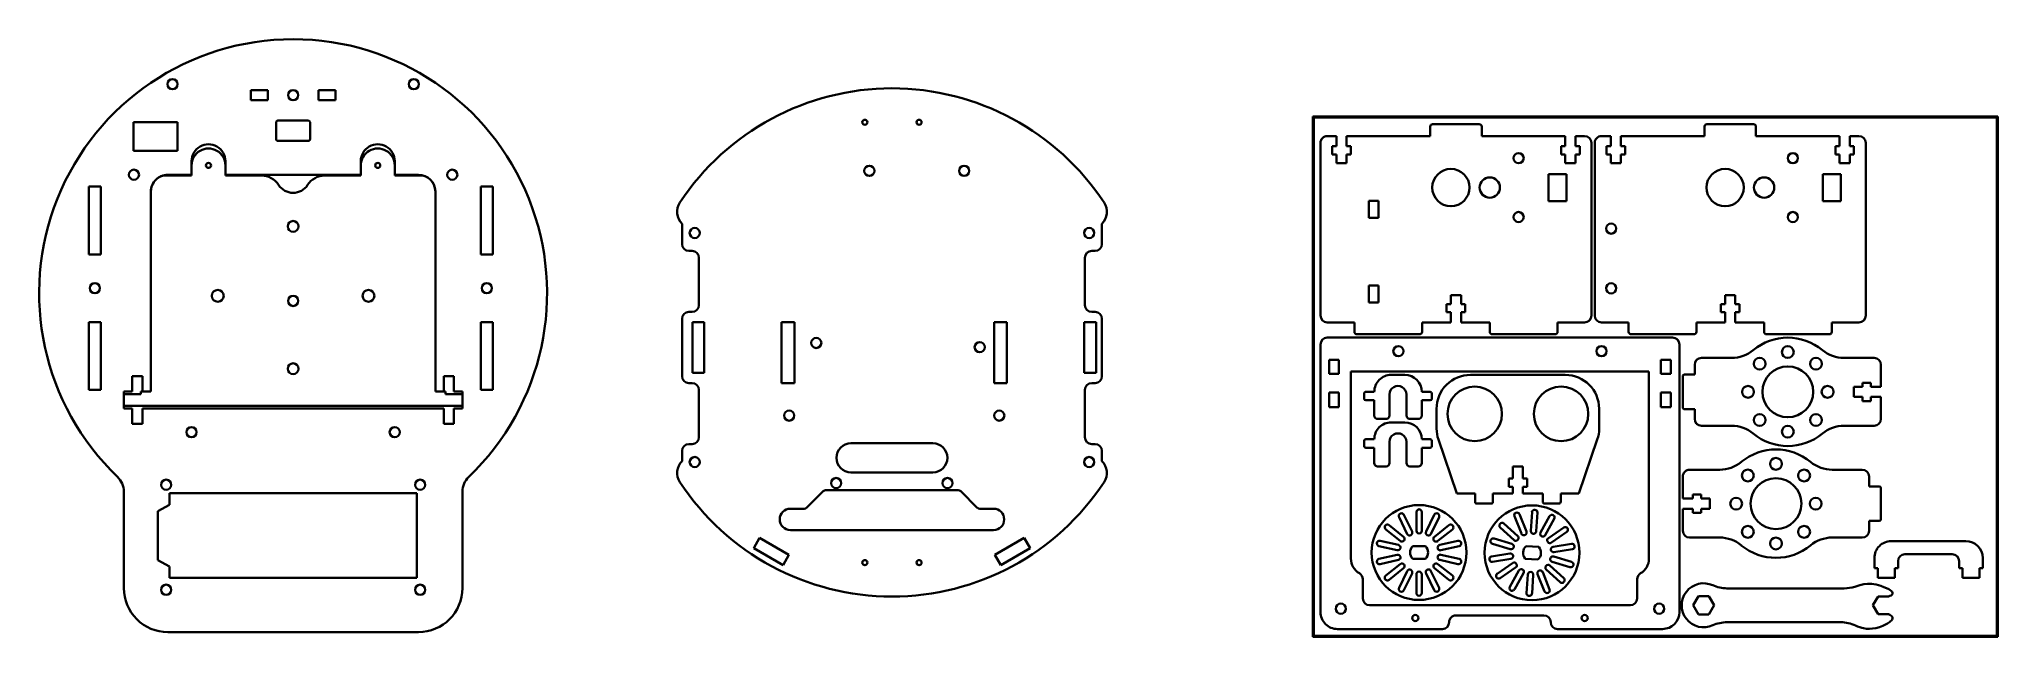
# Model space of a CAD drawing. Extents: x 9 to 587, y 407 to 583.
import ezdxf

# ---------------------------------------------------------------- set-up
doc = ezdxf.new("R2010")
doc.units = 0

msp = doc.modelspace()

# ---------------------------------------------------------------- linework, layer by layer
at = {"color": 7, "lineweight": 35, "ltscale": 0.075}
for p, q in [((71.33, 568.37), (71.33, 565.37)), ((76.33, 565.37), (76.33, 568.37)), ((91.33, 568.37), (91.33, 565.37)), ((96.33, 565.37), (96.33, 568.37)), ((391.94, 551.78), (391.94, 554.78)), ((394.94, 551.78), (394.94, 554.78)), ((459.54, 551.78), (459.54, 554.78)), ((462.54, 551.78), (462.54, 554.78)), ((472.94, 551.78), (472.94, 554.78)), ((475.94, 551.78), (475.94, 554.78)), ((540.54, 551.78), (540.54, 554.78)), ((543.54, 551.78), (543.54, 554.78)), ((53.83, 546.12), (53.83, 543.12)), ((63.83, 543.12), (63.83, 546.12)), ((103.83, 543.12), (103.83, 546.12)), ((113.83, 546.12), (113.83, 543.12)), ((394.94, 546.78), (391.94, 546.78)), ((462.54, 546.78), (459.54, 546.78)), ((475.94, 546.78), (472.94, 546.78)), ((543.54, 546.78), (540.54, 546.78)), ((425.74, 507.78), (428.74, 507.78)), ((506.74, 507.78), (509.74, 507.78)), ((425.74, 499.78), (425.74, 502.78)), ((428.74, 502.78), (428.74, 499.78)), ((506.74, 499.78), (506.74, 502.78)), ((509.74, 502.78), (509.74, 499.78)), ((39.33, 483.87), (36.33, 483.87)), ((131.33, 483.87), (128.33, 483.87)), ((494.74, 484.38), (497.74, 484.38)), ((544.74, 480.78), (544.74, 477.78)), ((552.74, 480.78), (549.74, 480.78)), ((41.83, 479.37), (38.83, 479.37)), ((125.83, 479.37), (128.83, 479.37)), ((552.74, 477.78), (549.74, 477.78)), ((36.33, 469.87), (39.33, 469.87)), ((128.33, 469.87), (131.33, 469.87)), ((497.74, 474.18), (494.74, 474.18)), ((198.68, 461.87), (198.68, 458.87)), ((322.68, 461.87), (322.68, 458.87)), ((447.03, 457.28), (444.03, 457.28)), ((552.24, 451.38), (549.24, 451.38)), ((494.24, 447.78), (497.24, 447.78)), ((502.24, 447.78), (502.24, 444.78)), ((494.24, 444.78), (497.24, 444.78)), ((549.24, 441.18), (552.24, 441.18)), ((550.81, 430.23), (550.81, 427.23)), ((582.81, 427.23), (582.81, 430.23))]:
    msp.add_line(p, q, dxfattribs=at)
at = {"color": 7, "lineweight": 35, "ltscale": 0.125}
for p, q in [((76.33, 568.37), (71.33, 568.37)), ((96.33, 568.37), (91.33, 568.37)), ((71.33, 565.37), (76.33, 565.37)), ((91.33, 565.37), (96.33, 565.37)), ((78.83, 553.84), (78.83, 558.84)), ((88.83, 558.84), (88.83, 553.84)), ((401.56, 530.66), (401.56, 535.66)), ((404.36, 535.66), (404.36, 530.66)), ((401.56, 505.66), (401.56, 510.66)), ((404.36, 510.66), (404.36, 505.66)), ((33.83, 479.37), (33.83, 474.37)), ((33.83, 478.62), (38.83, 478.62)), ((128.83, 478.62), (133.83, 478.62)), ((133.83, 474.37), (133.83, 479.37)), ((556.81, 424.43), (551.81, 424.43)), ((581.81, 424.43), (576.81, 424.43))]:
    msp.add_line(p, q, dxfattribs=at)
at = {"color": 7, "lineweight": 35, "ltscale": 0.325}
for p, q in [((36.65, 558.9), (49.65, 558.9)), ((49.65, 550.4), (36.65, 550.4))]:
    msp.add_line(p, q, dxfattribs=at)
at = {"color": 7, "lineweight": 35, "ltscale": 0.2125}
for p, q in [((36.65, 550.4), (36.65, 558.9)), ((49.65, 558.9), (49.65, 550.4)), ((425.74, 499.78), (417.24, 499.78)), ((437.24, 499.78), (428.74, 499.78)), ((506.74, 499.78), (498.24, 499.78))]:
    msp.add_line(p, q, dxfattribs=at)
at = {"color": 7, "lineweight": 35, "ltscale": 0.225}
for p, q in [((79.33, 559.34), (88.33, 559.34)), ((88.33, 553.34), (79.33, 553.34))]:
    msp.add_line(p, q, dxfattribs=at)
at = {"color": 7, "lineweight": 35}
for p, q in [((384.94, 560.58), (384.94, 406.98)), ((587.27, 560.58), (384.94, 560.58)), ((385.24, 560.28), (586.97, 560.28)), ((385.24, 407.28), (385.24, 560.28)), ((586.97, 560.28), (586.97, 407.28)), ((587.27, 406.98), (587.27, 560.58)), ((387.24, 552.78), (387.24, 501.78)), ((394.94, 554.78), (419.64, 554.78)), ((434.84, 554.78), (459.54, 554.78)), ((467.24, 552.78), (467.24, 501.78)), ((468.24, 552.78), (468.24, 501.78)), ((475.94, 554.78), (500.64, 554.78)), ((515.84, 554.78), (540.54, 554.78)), ((548.24, 552.78), (548.24, 501.78)), ((23.54, 539.87), (23.54, 519.87)), ((27.04, 519.87), (27.04, 539.87)), ((41.83, 479.37), (41.83, 538.37)), ((41.83, 538.37), (41.83, 479.37)), ((103.83, 543.37), (63.83, 543.37)), ((125.83, 479.37), (125.83, 538.37)), ((125.83, 479.37), (125.83, 538.37)), ((139.28, 539.87), (139.28, 519.87)), ((142.78, 519.87), (142.78, 539.87)), ((23.54, 499.87), (23.54, 479.87)), ((27.04, 479.87), (27.04, 499.87)), ((139.28, 499.87), (139.28, 479.87)), ((142.78, 479.87), (142.78, 499.87)), ((387.24, 414.28), (387.24, 493.28)), ((389.24, 495.28), (491.24, 495.28)), ((493.24, 493.28), (493.24, 414.28)), ((396.24, 430.05), (396.24, 485.28)), ((396.24, 485.28), (484.24, 485.28)), ((459.53, 484.28), (431.53, 484.28)), ((484.24, 485.28), (484.24, 430.05)), ((133.83, 475.12), (33.83, 475.12)), ((39.33, 474.37), (128.33, 474.37)), ((272.78, 464.1), (248.58, 464.1)), ((248.58, 455.52), (272.78, 455.52)), ((33.83, 421.37), (33.83, 449.85)), ((47.31, 449.37), (120.33, 449.37)), ((120.33, 449.37), (120.33, 424.37)), ((133.83, 449.85), (133.83, 421.37)), ((280.27, 450.27), (241.1, 450.27)), ((230.68, 438.47), (290.68, 438.47)), ((577.81, 435.23), (555.81, 435.23)), ((120.33, 424.37), (47.31, 424.37)), ((541.89, 421.28), (507.27, 421.28)), ((478.74, 416.28), (401.74, 416.28)), ((453.24, 413.28), (427.24, 413.28)), ((507.27, 411.28), (540.9, 411.28)), ((120.83, 408.37), (46.83, 408.37)), ((384.94, 406.98), (587.27, 406.98)), ((586.97, 407.28), (385.24, 407.28)), ((423.24, 409.28), (392.24, 409.28)), ((488.24, 409.28), (457.24, 409.28))]:
    msp.add_line(p, q, dxfattribs=at)
at = {"color": 7, "lineweight": 35, "ltscale": 0.07}
for p, q in [((419.64, 554.78), (419.64, 557.58)), ((434.84, 554.78), (434.84, 557.58)), ((500.64, 554.78), (500.64, 557.58)), ((515.84, 554.78), (515.84, 557.58)), ((401.56, 535.66), (404.36, 535.66)), ((404.36, 530.66), (401.56, 530.66)), ((401.56, 510.66), (404.36, 510.66)), ((404.36, 505.66), (401.56, 505.66)), ((397.24, 496.98), (397.24, 499.78)), ((417.24, 499.78), (417.24, 496.98)), ((437.24, 496.98), (437.24, 499.78)), ((457.24, 499.78), (457.24, 496.98)), ((478.24, 496.98), (478.24, 499.78)), ((498.24, 499.78), (498.24, 496.98)), ((518.24, 496.98), (518.24, 499.78)), ((538.24, 499.78), (538.24, 496.98)), ((551.81, 427.23), (551.81, 424.43)), ((556.81, 424.43), (556.81, 427.23)), ((576.81, 427.23), (576.81, 424.43)), ((581.81, 424.43), (581.81, 427.23))]:
    msp.add_line(p, q, dxfattribs=at)
at = {"color": 7, "lineweight": 35, "ltscale": 0.345}
for p, q in [((434.14, 558.28), (420.34, 558.28)), ((515.14, 558.28), (501.34, 558.28))]:
    msp.add_line(p, q, dxfattribs=at)
at = {"color": 7, "lineweight": 35, "ltscale": 0.0675}
for p, q in [((389.24, 554.78), (391.94, 554.78)), ((462.54, 554.78), (465.24, 554.78)), ((470.24, 554.78), (472.94, 554.78))]:
    msp.add_line(p, q, dxfattribs=at)
at = {"color": 7, "lineweight": 35, "ltscale": 0.03125}
for p, q in [((391.94, 551.78), (390.69, 551.78)), ((396.19, 551.78), (394.94, 551.78)), ((459.54, 551.78), (458.29, 551.78)), ((463.79, 551.78), (462.54, 551.78)), ((472.94, 551.78), (471.69, 551.78)), ((477.19, 551.78), (475.94, 551.78)), ((540.54, 551.78), (539.29, 551.78)), ((544.79, 551.78), (543.54, 551.78)), ((391.94, 549.38), (390.69, 549.38)), ((396.19, 549.38), (394.94, 549.38)), ((459.54, 549.38), (458.29, 549.38)), ((463.79, 549.38), (462.54, 549.38)), ((472.94, 549.38), (471.69, 549.38)), ((477.19, 549.38), (475.94, 549.38)), ((540.54, 549.38), (539.29, 549.38)), ((544.79, 549.38), (543.54, 549.38)), ((425.74, 505.18), (424.49, 505.18)), ((429.99, 505.18), (428.74, 505.18)), ((505.49, 505.18), (506.74, 505.18)), ((509.74, 505.18), (510.99, 505.18)), ((425.74, 502.78), (424.49, 502.78)), ((429.99, 502.78), (428.74, 502.78)), ((506.74, 502.78), (505.49, 502.78)), ((510.99, 502.78), (509.74, 502.78))]:
    msp.add_line(p, q, dxfattribs=at)
at = {"color": 7, "lineweight": 35, "ltscale": 0.060001}
for p, q in [((390.69, 549.38), (390.69, 551.78)), ((396.19, 549.38), (396.19, 551.78)), ((458.29, 549.38), (458.29, 551.78)), ((463.79, 549.38), (463.79, 551.78)), ((471.69, 549.38), (471.69, 551.78)), ((477.19, 549.38), (477.19, 551.78)), ((539.29, 549.38), (539.29, 551.78)), ((544.79, 549.38), (544.79, 551.78))]:
    msp.add_line(p, q, dxfattribs=at)
at = {"color": 7, "lineweight": 35, "ltscale": 0.067499}
msp.add_line((543.54, 554.78), (546.24, 554.78), dxfattribs=at)
at = {"color": 7, "lineweight": 35, "ltscale": 0.1}
for p, q in [((53.83, 543.37), (53.83, 547.37)), ((63.83, 547.37), (63.83, 543.37)), ((103.83, 547.37), (103.83, 543.37)), ((113.83, 543.37), (113.83, 547.37)), ((408.12, 484.28), (412.12, 484.28)), ((408.12, 470.28), (412.12, 470.28))]:
    msp.add_line(p, q, dxfattribs=at)
at = {"color": 7, "lineweight": 35, "ltscale": 0.064999}
for p, q in [((391.94, 546.78), (391.94, 549.38)), ((394.94, 546.78), (394.94, 549.38)), ((459.54, 546.78), (459.54, 549.38)), ((462.54, 546.78), (462.54, 549.38)), ((472.94, 546.78), (472.94, 549.38)), ((475.94, 546.78), (475.94, 549.38)), ((540.54, 546.78), (540.54, 549.38)), ((543.54, 546.78), (543.54, 549.38))]:
    msp.add_line(p, q, dxfattribs=at)
at = {"color": 7, "lineweight": 35, "ltscale": 0.0875}
for p, q in [((27.04, 539.87), (23.54, 539.87)), ((142.78, 539.87), (139.28, 539.87)), ((23.54, 519.87), (27.04, 519.87)), ((139.28, 519.87), (142.78, 519.87)), ((27.04, 499.87), (23.54, 499.87)), ((142.78, 499.87), (139.28, 499.87)), ((205.24, 499.87), (201.74, 499.87)), ((320.98, 499.87), (317.48, 499.87)), ((201.74, 484.87), (205.24, 484.87)), ((317.48, 484.87), (320.98, 484.87)), ((23.54, 479.87), (27.04, 479.87)), ((33.83, 475.12), (33.83, 478.62)), ((133.83, 475.12), (133.83, 478.62)), ((139.28, 479.87), (142.78, 479.87)), ((219.85, 433.15), (221.6, 436.18)), ((299.76, 436.18), (301.51, 433.15)), ((230.26, 431.18), (228.51, 428.15)), ((292.85, 428.15), (291.1, 431.18))]:
    msp.add_line(p, q, dxfattribs=at)
at = {"color": 7, "lineweight": 35, "ltscale": 0.204246}
for p, q in [((45.66, 543.12), (53.83, 543.12)), ((113.83, 543.12), (122, 543.12))]:
    msp.add_line(p, q, dxfattribs=at)
at = {"color": 7, "lineweight": 35, "ltscale": 0.175}
for p, q in [((53.83, 543.37), (46.83, 543.37)), ((120.83, 543.37), (113.83, 543.37))]:
    msp.add_line(p, q, dxfattribs=at)
at = {"color": 7, "lineweight": 35, "ltscale": 0.26652}
for p, q in [((63.83, 543.12), (74.49, 543.12)), ((93.17, 543.12), (103.83, 543.12))]:
    msp.add_line(p, q, dxfattribs=at)
at = {"color": 7, "lineweight": 35, "ltscale": 0.132923}
for p, q in [((459.9, 543.55), (454.58, 543.55)), ((454.58, 535.6), (459.9, 535.6))]:
    msp.add_line(p, q, dxfattribs=at)
at = {"color": 7, "lineweight": 35, "ltscale": 0.19882}
for p, q in [((454.58, 543.55), (454.58, 535.6)), ((459.9, 535.6), (459.9, 543.55)), ((535.58, 535.6), (535.58, 543.55)), ((540.9, 543.55), (540.9, 535.6))]:
    msp.add_line(p, q, dxfattribs=at)
at = {"color": 7, "lineweight": 35, "ltscale": 0.132924}
for p, q in [((535.58, 543.55), (540.9, 543.55)), ((540.9, 535.6), (535.58, 535.6))]:
    msp.add_line(p, q, dxfattribs=at)
at = {"color": 7, "lineweight": 35, "ltscale": 0.15}
for p, q in [((198.68, 528.87), (198.68, 522.87)), ((322.68, 528.87), (322.68, 522.87))]:
    msp.add_line(p, q, dxfattribs=at)
at = {"color": 7, "lineweight": 35, "ltscale": 0.025}
for p, q in [((201.68, 520.87), (200.68, 520.87)), ((320.68, 520.87), (319.68, 520.87)), ((200.68, 502.87), (201.68, 502.87)), ((319.68, 502.87), (320.68, 502.87)), ((201.68, 481.87), (200.68, 481.87)), ((320.68, 481.87), (319.68, 481.87)), ((200.68, 463.87), (201.68, 463.87)), ((319.68, 463.87), (320.68, 463.87)), ((550.81, 427.23), (551.81, 427.23)), ((556.81, 427.23), (557.81, 427.23)), ((575.81, 427.23), (576.81, 427.23)), ((581.81, 427.23), (582.81, 427.23))]:
    msp.add_line(p, q, dxfattribs=at)
at = {"color": 7, "lineweight": 35, "ltscale": 0.349999}
for p, q in [((203.68, 504.87), (203.68, 518.87)), ((317.68, 518.87), (317.68, 504.87))]:
    msp.add_line(p, q, dxfattribs=at)
at = {"color": 7, "lineweight": 35, "ltscale": 0.06}
for p, q in [((424.49, 505.18), (424.49, 502.78)), ((429.99, 502.78), (429.99, 505.18)), ((505.49, 502.78), (505.49, 505.18)), ((510.99, 505.18), (510.99, 502.78)), ((442.83, 453.68), (442.83, 451.28)), ((448.23, 453.68), (448.23, 451.28)), ((432.88, 446.88), (432.88, 449.28)), ((438.18, 449.28), (438.18, 446.88)), ((452.88, 446.88), (452.88, 449.28)), ((458.18, 449.28), (458.18, 446.88)), ((497.24, 448.98), (499.64, 448.98)), ((497.24, 443.58), (499.64, 443.58))]:
    msp.add_line(p, q, dxfattribs=at)
at = {"color": 7, "lineweight": 35, "ltscale": 0.065}
for p, q in [((425.74, 505.18), (425.74, 507.78)), ((428.74, 507.78), (428.74, 505.18)), ((506.74, 505.18), (506.74, 507.78)), ((509.74, 507.78), (509.74, 505.18)), ((499.64, 447.78), (502.24, 447.78)), ((499.64, 444.78), (502.24, 444.78))]:
    msp.add_line(p, q, dxfattribs=at)
at = {"color": 7, "lineweight": 35, "ltscale": 0.425}
for p, q in [((198.68, 500.87), (198.68, 483.87)), ((322.68, 500.87), (322.68, 483.87))]:
    msp.add_line(p, q, dxfattribs=at)
at = {"color": 7, "lineweight": 35, "ltscale": 0.375}
for p, q in [((201.74, 499.87), (201.74, 484.87)), ((205.24, 484.87), (205.24, 499.87)), ((317.48, 499.87), (317.48, 484.87)), ((320.98, 484.87), (320.98, 499.87))]:
    msp.add_line(p, q, dxfattribs=at)
at = {"color": 7, "lineweight": 35, "ltscale": 0.45}
for p, q in [((228.09, 481.87), (228.09, 499.87)), ((231.89, 499.87), (231.89, 481.87)), ((290.83, 481.87), (290.83, 499.87)), ((294.63, 499.87), (294.63, 481.87))]:
    msp.add_line(p, q, dxfattribs=at)
at = {"color": 7, "lineweight": 35, "ltscale": 0.095}
for p, q in [((231.89, 499.87), (228.09, 499.87)), ((294.63, 499.87), (290.83, 499.87)), ((231.89, 481.87), (228.09, 481.87)), ((294.63, 481.87), (290.83, 481.87))]:
    msp.add_line(p, q, dxfattribs=at)
at = {"color": 7, "lineweight": 35, "ltscale": 0.2}
for p, q in [((397.24, 499.78), (389.24, 499.78)), ((465.24, 499.78), (457.24, 499.78)), ((478.24, 499.78), (470.24, 499.78)), ((546.24, 499.78), (538.24, 499.78))]:
    msp.add_line(p, q, dxfattribs=at)
at = {"color": 7, "lineweight": 35, "ltscale": 0.212499}
msp.add_line((518.24, 499.78), (509.74, 499.78), dxfattribs=at)
at = {"color": 7, "lineweight": 35, "ltscale": 0.465}
for p, q in [((416.54, 496.28), (397.94, 496.28)), ((456.54, 496.28), (437.94, 496.28)), ((497.54, 496.28), (478.94, 496.28))]:
    msp.add_line(p, q, dxfattribs=at)
at = {"color": 7, "lineweight": 35, "ltscale": 0.464999}
msp.add_line((537.54, 496.28), (518.94, 496.28), dxfattribs=at)
at = {"color": 7, "lineweight": 35, "ltscale": 0.105}
for p, q in [((389.79, 484.58), (389.79, 488.78)), ((392.69, 488.78), (392.69, 484.58)), ((487.79, 484.58), (487.79, 488.78)), ((490.69, 488.78), (490.69, 484.58))]:
    msp.add_line(p, q, dxfattribs=at)
at = {"color": 7, "lineweight": 35, "ltscale": 0.0725}
for p, q in [((389.79, 488.78), (392.69, 488.78)), ((487.79, 488.78), (490.69, 488.78)), ((497.74, 487.28), (497.74, 484.38)), ((392.69, 484.58), (389.79, 484.58)), ((490.69, 484.58), (487.79, 484.58)), ((389.79, 479.08), (392.69, 479.08)), ((392.69, 474.78), (389.79, 474.78)), ((487.79, 479.08), (490.69, 479.08)), ((490.69, 474.78), (487.79, 474.78)), ((497.74, 474.18), (497.74, 471.28)), ((549.24, 454.28), (549.24, 451.38)), ((549.24, 441.18), (549.24, 438.28))]:
    msp.add_line(p, q, dxfattribs=at)
at = {"color": 7, "lineweight": 35, "ltscale": 0.222169}
for p, q in [((508.63, 489.28), (499.74, 489.28)), ((499.74, 469.28), (508.63, 469.28)), ((496.24, 456.28), (505.13, 456.28)), ((505.13, 436.28), (496.24, 436.28))]:
    msp.add_line(p, q, dxfattribs=at)
at = {"color": 7, "lineweight": 35, "ltscale": 0.222168}
for p, q in [((550.74, 489.28), (541.86, 489.28)), ((541.86, 469.28), (550.74, 469.28)), ((538.36, 456.28), (547.24, 456.28)), ((547.24, 436.28), (538.36, 436.28))]:
    msp.add_line(p, q, dxfattribs=at)
at = {"color": 7, "lineweight": 35, "ltscale": 0.1625}
for p, q in [((552.74, 480.78), (552.74, 487.28)), ((552.74, 471.28), (552.74, 477.78)), ((494.24, 447.78), (494.24, 454.28)), ((494.24, 438.28), (494.24, 444.78))]:
    msp.add_line(p, q, dxfattribs=at)
at = {"color": 7, "lineweight": 35, "ltscale": 0.1125}
for p, q in [((36.33, 483.87), (36.33, 479.37)), ((39.33, 479.37), (39.33, 483.87)), ((128.33, 483.87), (128.33, 479.37)), ((131.33, 479.37), (131.33, 483.87)), ((36.33, 474.37), (36.33, 469.87)), ((39.33, 469.87), (39.33, 474.37)), ((128.33, 474.37), (128.33, 469.87)), ((131.33, 469.87), (131.33, 474.37)), ((403.12, 472.28), (403.12, 476.78)), ((417.12, 476.78), (417.12, 472.28)), ((403.12, 458.28), (403.12, 462.78)), ((417.12, 462.78), (417.12, 458.28))]:
    msp.add_line(p, q, dxfattribs=at)
at = {"color": 7, "lineweight": 35, "ltscale": 0.23}
for p, q in [((494.24, 474.68), (494.24, 483.88)), ((552.74, 441.68), (552.74, 450.88))]:
    msp.add_line(p, q, dxfattribs=at)
at = {"color": 7, "lineweight": 35, "ltscale": 0.065001}
for p, q in [((547.34, 480.78), (544.74, 480.78)), ((547.34, 477.78), (544.74, 477.78))]:
    msp.add_line(p, q, dxfattribs=at)
at = {"color": 7, "lineweight": 35, "ltscale": 0.03}
for p, q in [((547.34, 481.98), (547.34, 480.78)), ((549.74, 481.98), (549.74, 480.78)), ((547.34, 477.78), (547.34, 476.58)), ((549.74, 477.78), (549.74, 476.58)), ((444.03, 453.68), (442.83, 453.68)), ((444.03, 451.28), (442.83, 451.28)), ((448.23, 453.68), (447.03, 453.68)), ((448.23, 451.28), (447.03, 451.28)), ((497.24, 448.98), (497.24, 447.78)), ((499.64, 448.98), (499.64, 447.78)), ((497.24, 444.78), (497.24, 443.58)), ((499.64, 444.78), (499.64, 443.58))]:
    msp.add_line(p, q, dxfattribs=at)
at = {"color": 7, "lineweight": 35, "ltscale": 0.059999}
for p, q in [((549.74, 481.98), (547.34, 481.98)), ((549.74, 476.58), (547.34, 476.58))]:
    msp.add_line(p, q, dxfattribs=at)
at = {"color": 7, "lineweight": 35, "ltscale": 0.0625}
for p, q in [((36.33, 479.37), (33.83, 479.37)), ((33.83, 474.37), (36.33, 474.37)), ((41.83, 479.37), (39.33, 479.37)), ((128.33, 479.37), (125.83, 479.37)), ((133.83, 479.37), (131.33, 479.37)), ((131.33, 474.37), (133.83, 474.37)), ((400.62, 479.28), (403.12, 479.28)), ((403.12, 476.78), (400.62, 476.78)), ((417.12, 479.28), (419.62, 479.28)), ((419.62, 476.78), (417.12, 476.78)), ((406.62, 471.28), (404.12, 471.28)), ((400.62, 465.28), (403.12, 465.28)), ((403.12, 462.78), (400.62, 462.78)), ((417.12, 465.28), (419.62, 465.28)), ((419.62, 462.78), (417.12, 462.78)), ((406.62, 457.28), (404.12, 457.28))]:
    msp.add_line(p, q, dxfattribs=at)
at = {"color": 7, "lineweight": 35, "ltscale": 0.01875}
for p, q in [((38.83, 478.62), (38.83, 479.37)), ((128.83, 479.37), (128.83, 478.62))]:
    msp.add_line(p, q, dxfattribs=at)
at = {"color": 7, "lineweight": 35, "ltscale": 0.35}
for p, q in [((203.68, 465.87), (203.68, 479.87)), ((317.68, 479.87), (317.68, 465.87)), ((573.81, 431.33), (559.81, 431.33))]:
    msp.add_line(p, q, dxfattribs=at)
at = {"color": 7, "lineweight": 35, "ltscale": 0.1075}
for p, q in [((389.79, 474.78), (389.79, 479.08)), ((392.69, 479.08), (392.69, 474.78)), ((487.79, 474.78), (487.79, 479.08)), ((490.69, 479.08), (490.69, 474.78))]:
    msp.add_line(p, q, dxfattribs=at)
at = {"color": 7, "lineweight": 35, "ltscale": 0.0375}
for p, q in [((400.12, 477.28), (400.12, 478.78)), ((420.12, 478.78), (420.12, 477.28)), ((400.12, 463.28), (400.12, 464.78)), ((420.12, 464.78), (420.12, 463.28))]:
    msp.add_line(p, q, dxfattribs=at)
at = {"color": 7, "lineweight": 35, "ltscale": 0.15625}
for p, q in [((407.62, 478.53), (407.62, 472.28)), ((412.62, 472.28), (412.62, 478.53)), ((407.62, 464.53), (407.62, 458.28)), ((412.62, 458.28), (412.62, 464.53))]:
    msp.add_line(p, q, dxfattribs=at)
at = {"color": 7, "lineweight": 35, "ltscale": 0.062499}
for p, q in [((416.12, 471.28), (413.62, 471.28)), ((416.12, 457.28), (413.62, 457.28))]:
    msp.add_line(p, q, dxfattribs=at)
at = {"color": 7, "lineweight": 35, "ltscale": 0.145833}
for p, q in [((421.53, 474.28), (421.53, 468.44)), ((469.53, 468.44), (469.53, 474.28))]:
    msp.add_line(p, q, dxfattribs=at)
at = {"color": 7, "lineweight": 35, "ltscale": 0.420833}
for p, q in [((427.53, 449.28), (422.07, 465.2)), ((468.99, 465.2), (463.53, 449.28))]:
    msp.add_line(p, q, dxfattribs=at)
at = {"color": 7, "lineweight": 35, "ltscale": 0.09}
for p, q in [((444.03, 457.28), (444.03, 453.68)), ((447.03, 457.28), (447.03, 453.68))]:
    msp.add_line(p, q, dxfattribs=at)
at = {"color": 7, "lineweight": 35, "ltscale": 0.05}
for p, q in [((444.03, 451.28), (444.03, 449.28)), ((447.03, 451.28), (447.03, 449.28))]:
    msp.add_line(p, q, dxfattribs=at)
at = {"color": 7, "lineweight": 35, "ltscale": 0.098822}
msp.add_line((47.31, 445.92), (43.83, 444.04), dxfattribs=at)
at = {"color": 7, "lineweight": 35, "ltscale": 0.086289}
msp.add_line((47.31, 445.92), (47.31, 449.37), dxfattribs=at)
at = {"color": 7, "lineweight": 35, "ltscale": 0.173744}
msp.add_line((240.39, 449.97), (235.48, 445.06), dxfattribs=at)
at = {"color": 7, "lineweight": 35, "ltscale": 0.173743}
msp.add_line((285.89, 445.06), (280.98, 449.97), dxfattribs=at)
at = {"color": 7, "lineweight": 35, "ltscale": 0.13375}
msp.add_line((427.53, 449.28), (432.88, 449.28), dxfattribs=at)
at = {"color": 7, "lineweight": 35, "ltscale": 0.1025}
for p, q in [((437.58, 446.28), (433.48, 446.28)), ((457.58, 446.28), (453.48, 446.28))]:
    msp.add_line(p, q, dxfattribs=at)
at = {"color": 7, "lineweight": 35, "ltscale": 0.146249}
msp.add_line((438.18, 449.28), (444.03, 449.28), dxfattribs=at)
at = {"color": 7, "lineweight": 35, "ltscale": 0.14625}
msp.add_line((447.03, 449.28), (452.88, 449.28), dxfattribs=at)
at = {"color": 7, "lineweight": 35, "ltscale": 0.133749}
msp.add_line((458.18, 449.28), (463.53, 449.28), dxfattribs=at)
at = {"color": 7, "lineweight": 35, "ltscale": 0.361623}
msp.add_line((43.83, 429.58), (43.83, 444.04), dxfattribs=at)
at = {"color": 7, "lineweight": 35, "ltscale": 0.102145}
for p, q in [((234.77, 444.77), (230.68, 444.77)), ((290.68, 444.77), (286.6, 444.77))]:
    msp.add_line(p, q, dxfattribs=at)
at = {"color": 7, "lineweight": 35, "ltscale": 0.1375}
for p, q in [((411.79, 436.51), (407.49, 439.94)), ((410.43, 442.28), (412.82, 437.32)), ((414.26, 438.02), (411.87, 442.97)), ((415.54, 443.81), (415.54, 438.31)), ((417.14, 438.31), (417.14, 443.81)), ((420.8, 442.97), (418.41, 438.02)), ((419.86, 437.32), (422.24, 442.28)), ((425.18, 439.94), (420.88, 436.51)), ((454.89, 442.56), (452.18, 437.77)), ((453.57, 436.99), (456.28, 441.77)), ((410.23, 434.08), (404.86, 435.3)), ((406.49, 438.69), (410.79, 435.26)), ((421.88, 435.26), (426.18, 438.69)), ((427.81, 435.3), (422.45, 434.08)), ((438.02, 434.43), (443.29, 432.85)), ((443.75, 434.38), (438.48, 435.96)), ((440.33, 439.23), (444.4, 435.52)), ((459.06, 439.24), (454.54, 436.1)), ((455.45, 434.79), (459.97, 437.92)), ((404.51, 433.74), (409.87, 432.52)), ((404.86, 428.42), (410.23, 429.65)), ((410.79, 428.46), (406.49, 425.04)), ((426.18, 425.04), (421.88, 428.46)), ((422.45, 429.65), (427.81, 428.42)), ((422.8, 432.52), (428.16, 433.74)), ((443.94, 428.75), (439.42, 425.61)), ((455.65, 429.15), (460.92, 427.57)), ((461.38, 429.11), (456.11, 430.68)), ((456.19, 431.99), (461.63, 432.86)), ((407.49, 423.78), (411.79, 427.21)), ((412.82, 426.4), (410.43, 421.44)), ((411.87, 420.75), (414.26, 425.7)), ((415.54, 425.41), (415.54, 419.91)), ((417.14, 419.91), (417.14, 425.41)), ((418.41, 425.7), (420.8, 420.75)), ((422.24, 421.44), (419.86, 426.4)), ((420.88, 427.21), (425.18, 423.78)), ((440.34, 424.3), (444.86, 427.43)), ((445.82, 426.55), (443.11, 421.76)), ((444.51, 420.98), (447.22, 425.76)), ((448.47, 425.39), (448.11, 419.9)), ((449.7, 419.79), (450.07, 425.28)), ((454.9, 420.98), (452.85, 426.08)), ((459.06, 424.3), (455, 428.01))]:
    msp.add_line(p, q, dxfattribs=at)
at = {"color": 7, "lineweight": 35, "ltscale": 0.137499}
for p, q in [((445.47, 436.71), (441.41, 440.41)), ((448.04, 438.05), (445.98, 443.15)), ((449.7, 443.74), (449.33, 438.26)), ((450.93, 438.15), (451.29, 443.64)), ((451.36, 425.48), (453.41, 420.38))]:
    msp.add_line(p, q, dxfattribs=at)
at = {"color": 7, "lineweight": 35, "ltscale": 0.137501}
for p, q in [((444.5, 442.56), (446.55, 437.45)), ((461.37, 434.44), (455.94, 433.57)), ((409.87, 431.21), (404.51, 429.98)), ((428.16, 429.98), (422.8, 431.21)), ((443.2, 431.54), (437.77, 430.68)), ((438.02, 429.1), (443.45, 429.96)), ((453.92, 426.83), (457.99, 423.12))]:
    msp.add_line(p, q, dxfattribs=at)
at = {"color": 7, "lineweight": 35, "ltscale": 0.25}
for p, q in [((221.6, 436.18), (230.26, 431.18)), ((228.51, 428.15), (219.85, 433.15))]:
    msp.add_line(p, q, dxfattribs=at)
at = {"color": 7, "lineweight": 35, "ltscale": 0.250001}
for p, q in [((291.1, 431.18), (299.76, 436.18)), ((301.51, 433.15), (292.85, 428.15))]:
    msp.add_line(p, q, dxfattribs=at)
at = {"color": 7, "lineweight": 35, "ltscale": 0.098827}
msp.add_line((47.31, 427.7), (43.83, 429.58), dxfattribs=at)
at = {"color": 7, "lineweight": 35, "ltscale": 0.093633}
for p, q in [((418.21, 433.74), (414.46, 433.74)), ((414.46, 429.99), (418.21, 429.99)), ((447.71, 430.02), (451.44, 429.77))]:
    msp.add_line(p, q, dxfattribs=at)
at = {"color": 7, "lineweight": 35, "ltscale": 0.093634}
msp.add_line((451.69, 433.51), (447.96, 433.76), dxfattribs=at)
at = {"color": 7, "lineweight": 35, "ltscale": 0.0525}
for p, q in [((557.81, 429.33), (557.81, 427.23)), ((575.81, 427.23), (575.81, 429.33))]:
    msp.add_line(p, q, dxfattribs=at)
at = {"color": 7, "lineweight": 35, "ltscale": 0.083147}
msp.add_line((47.31, 424.37), (47.31, 427.7), dxfattribs=at)
at = {"color": 7, "lineweight": 35, "ltscale": 0.142688}
for p, q in [((399.74, 418.28), (399.74, 423.99)), ((480.74, 423.99), (480.74, 418.28))]:
    msp.add_line(p, q, dxfattribs=at)
at = {"color": 7, "lineweight": 35, "ltscale": 0.07828}
for p, q in [((498.83, 418.99), (497.27, 416.28)), ((501.96, 418.99), (498.83, 418.99)), ((503.53, 416.28), (501.96, 418.99)), ((497.27, 416.28), (498.83, 413.57)), ((498.83, 413.57), (501.96, 413.57)), ((501.96, 413.57), (503.53, 416.28))]:
    msp.add_line(p, q, dxfattribs=at)
at = {"color": 7, "lineweight": 35, "ltscale": 0.07595}
for p, q in [((550.4, 416.28), (551.92, 418.91)), ((551.92, 413.65), (550.4, 416.28))]:
    msp.add_line(p, q, dxfattribs=at)
at = {"color": 7, "lineweight": 35, "ltscale": 0.075951}
for p, q in [((551.92, 418.91), (554.95, 418.91)), ((554.95, 413.65), (551.92, 413.65))]:
    msp.add_line(p, q, dxfattribs=at)
at = {"color": 7, "lineweight": 35}
for points in [[(554.95, 418.91), (555.36, 419.04), (555.72, 419.2), (556, 419.39), (556.13, 419.54), (556.2, 419.7), (556.19, 419.97), (556.04, 420.24), (555.77, 420.51), (555.43, 420.76), (555.04, 421), (554.36, 421.35), (553.64, 421.66), (552.74, 421.99), (551.35, 422.38), (550.69, 422.5), (550.04, 422.59), (549.41, 422.62), (548.79, 422.61), (547.69, 422.49), (546.47, 422.22), (544.99, 421.77)], [(545.21, 410.3), (545.84, 410.02), (546.48, 409.79), (547.06, 409.62), (547.64, 409.49), (548.49, 409.37), (549.35, 409.34), (550.22, 409.39), (551.25, 409.56), (552.28, 409.85), (553.31, 410.25), (554.08, 410.61), (554.72, 410.95), (555.31, 411.34), (555.6, 411.57), (555.85, 411.82), (556.04, 412.08), (556.17, 412.38), (556.17, 412.69), (556.09, 412.89), (555.95, 413.08), (555.68, 413.29), (555.34, 413.48), (554.95, 413.65)]]:
    msp.add_lwpolyline(points, dxfattribs=at)
for centre, radius in [((48.21, 570.08), 1.5), ((83.83, 566.87), 1.5), ((119.46, 570.08), 1.5), ((252.68, 558.87), 0.75), ((268.68, 558.87), 0.75), ((445.74, 548.28), 1.5), ((526.74, 548.28), 1.5), ((36.83, 543.37), 1.5), ((58.83, 546.12), 0.75), ((108.83, 546.12), 0.75), ((130.83, 543.37), 1.5), ((254, 544.52), 1.5), ((282, 544.52), 1.5), ((425.74, 539.58), 5.5), ((506.74, 539.58), 5.5), ((437.24, 539.58), 3), ((518.24, 539.58), 3), ((445.74, 530.88), 1.5), ((526.74, 530.88), 1.5), ((83.83, 528.12), 1.6), ((202.43, 526.17), 1.5), ((318.93, 526.17), 1.5), ((473.06, 527.46), 1.5), ((25.29, 509.87), 1.5), ((61.58, 507.62), 1.75), ((106.08, 507.62), 1.75), ((141.03, 509.87), 1.5), ((473.06, 509.84), 1.5), ((83.83, 506.12), 1.5), ((238.33, 493.72), 1.5), ((286.59, 492.45), 1.5), ((410.24, 491.28), 1.5), ((470.24, 491.28), 1.5), ((525.24, 491.03), 1.75), ((83.83, 486.12), 1.6), ((516.93, 487.59), 1.75), ((525.24, 479.28), 7.5), ((533.55, 487.59), 1.75), ((432.78, 472.78), 8.05), ((458.28, 472.78), 8.05), ((513.49, 479.28), 1.75), ((536.99, 479.28), 1.75), ((53.83, 467.37), 1.5), ((113.83, 467.37), 1.5), ((230.34, 472.27), 1.5), ((292.38, 472.27), 1.5), ((516.93, 470.97), 1.75), ((525.24, 467.53), 1.75), ((533.55, 470.97), 1.75), ((202.43, 458.57), 1.5), ((318.93, 458.57), 1.5), ((521.74, 458.03), 1.75), ((46.33, 451.87), 1.5), ((121.33, 451.87), 1.5), ((244.18, 452.37), 1.5), ((277.06, 452.37), 1.5), ((513.43, 454.59), 1.75), ((521.74, 446.28), 7.5), ((530.05, 454.59), 1.75), ((416.34, 431.86), 14), ((449.7, 431.77), 14), ((509.99, 446.28), 1.75), ((533.49, 446.28), 1.75), ((513.43, 437.97), 1.75), ((530.05, 437.97), 1.75), ((521.74, 434.53), 1.75), ((252.68, 428.87), 0.75), ((268.68, 428.87), 0.75), ((46.33, 420.87), 1.5), ((121.33, 420.87), 1.5), ((393.24, 415.28), 1.5), ((487.24, 415.28), 1.5), ((415.24, 412.53), 0.9), ((465.24, 412.53), 0.9)]:
    msp.add_circle(centre, radius, dxfattribs=at)
for centre, radius, start, end in [((83.83, 508.37), 75, 313.7377, 226.2623), ((260.68, 493.87), 75, 33.38623, 146.61377), ((79.33, 558.84), 0.5, 90, 180.00001), ((88.33, 558.84), 0.5, 0, 90), ((420.34, 557.58), 0.7, 90, 180.00001), ((434.14, 557.58), 0.7, 360, 90), ((501.34, 557.58), 0.7, 90, 179.99999), ((515.14, 557.58), 0.7, 360, 90), ((58.83, 547.37), 5, 0, 180.00001), ((58.83, 546.12), 5, 0, 180.00001), ((79.33, 553.84), 0.5, 179.99999, 270), ((88.33, 553.84), 0.5, 270, 360), ((108.83, 547.37), 5, 0, 180.00001), ((108.83, 546.12), 5, 0, 180.00001), ((389.24, 552.78), 2, 90, 180.00001), ((465.24, 552.78), 2, 0, 90), ((470.24, 552.78), 2, 90, 180.00001), ((546.24, 552.78), 2, 0, 90), ((46.83, 538.37), 5, 90, 180.00001), ((46.83, 538.37), 5, 114.1259, 179.99999), ((45.66, 540.99), 2.14, 90, 114.1259), ((74.49, 537.12), 6, 32.71883, 90), ((83.83, 543.12), 5.1, 212.71883, 327.28117), ((93.17, 537.12), 6, 90, 147.28117), ((120.83, 538.37), 5, 0, 90), ((122, 540.99), 2.14, 65.8741, 90), ((120.83, 538.37), 5, 360, 65.8741), ((202.24, 532.39), 5, 146.61377, 224.74246), ((319.13, 532.39), 5, 315.25754, 33.38623), ((200.68, 522.87), 2, 180.00001, 270), ((201.68, 518.87), 2, 360, 90), ((319.68, 518.87), 2, 90, 179.99999), ((320.68, 522.87), 2, 270, 0), ((201.68, 504.87), 2, 270, 360), ((319.68, 504.87), 2, 180.00001, 270), ((200.68, 500.87), 2, 90, 179.99999), ((320.68, 500.87), 2, 360, 90), ((389.24, 501.78), 2, 180.00001, 270), ((465.24, 501.78), 2, 270, 360), ((470.24, 501.78), 2, 180.00001, 270), ((546.24, 501.78), 2, 270, 360), ((389.24, 493.28), 2, 90, 179.99999), ((397.94, 496.98), 0.7, 179.99999, 270), ((416.54, 496.98), 0.7, 270, 360), ((437.94, 496.98), 0.7, 179.99999, 270), ((456.54, 496.98), 0.7, 270, 360), ((478.94, 496.98), 0.7, 180.00001, 270), ((491.24, 493.28), 2, 360, 90), ((497.54, 496.98), 0.7, 270, 360), ((525.24, 479.28), 16, 50.28486, 129.71514), ((518.94, 496.98), 0.7, 180.00001, 270), ((537.54, 496.98), 0.7, 270, 360), ((499.74, 487.28), 2, 90, 179.99999), ((508.63, 499.28), 10, 270, 309.71514), ((541.86, 499.28), 10, 230.28486, 270), ((550.74, 487.28), 2, 360, 90), ((200.68, 483.87), 2, 180.00001, 270), ((201.68, 479.87), 2, 0, 90), ((319.68, 479.87), 2, 90, 179.99999), ((320.68, 483.87), 2, 270, 0), ((408.12, 479.28), 5, 90, 180.00001), ((410.12, 478.53), 2.5, 360, 180.00001), ((412.12, 479.28), 5, 360, 90), ((431.53, 474.28), 10, 90, 180.00001), ((459.53, 474.28), 10, 360, 90), ((494.74, 483.88), 0.5, 90, 180.00001), ((400.62, 478.78), 0.5, 90, 180.00001), ((400.62, 477.28), 0.5, 180.00001, 270), ((419.62, 478.78), 0.5, 360, 90), ((419.62, 477.28), 0.5, 270, 360), ((494.74, 474.68), 0.5, 179.99999, 270), ((404.12, 472.28), 1, 180.00001, 270), ((408.12, 465.28), 5, 90, 180.00001), ((406.62, 472.28), 1, 270, 360), ((412.12, 465.28), 5, 360, 90), ((413.62, 472.28), 1, 180.00001, 270), ((416.12, 472.28), 1, 270, 360), ((499.74, 471.28), 2, 180.00001, 270), ((508.63, 459.28), 10, 50.28486, 90), ((541.86, 459.28), 10, 90, 129.71514), ((550.74, 471.28), 2, 270, 0), ((200.68, 461.87), 2, 90, 179.99999), ((201.68, 465.87), 2, 270, 360), ((248.58, 459.81), 4.29, 90, 270), ((272.78, 459.81), 4.29, 270, 90), ((319.68, 465.87), 2, 180.00001, 270), ((320.68, 461.87), 2, 360, 90), ((400.62, 464.78), 0.5, 90, 180.00001), ((400.62, 463.28), 0.5, 180.00001, 270), ((410.12, 464.53), 2.5, 360, 180.00001), ((419.62, 464.78), 0.5, 0, 90), ((419.62, 463.28), 0.5, 270, 360), ((431.53, 468.44), 10, 180.00001, 198.92465), ((459.53, 468.44), 10, 341.07536, 360), ((525.24, 479.28), 16, 230.28486, 309.71514), ((202.24, 455.35), 5, 135.25754, 213.38623), ((319.13, 455.35), 5, 326.61377, 44.74246), ((404.12, 458.28), 1, 180.00001, 270), ((406.62, 458.28), 1, 270, 360), ((413.62, 458.28), 1, 180.00001, 270), ((416.12, 458.28), 1, 270, 360), ((505.13, 466.28), 10, 270, 309.71514), ((521.74, 446.28), 16, 50.28486, 129.71514), ((538.36, 466.28), 10, 230.28486, 270), ((27.83, 449.85), 6, 0, 46.2623), ((139.83, 449.85), 6, 133.7377, 180.00001), ((260.68, 493.87), 75, 213.38623, 326.61377), ((496.24, 454.28), 2, 90, 180.00001), ((547.24, 454.28), 2, 0, 90), ((552.24, 450.88), 0.5, 0, 90), ((241.1, 449.27), 1, 90, 135), ((280.27, 449.27), 1, 45, 90), ((433.48, 446.88), 0.6, 180.00001, 270), ((437.58, 446.88), 0.6, 270, 360), ((453.48, 446.88), 0.6, 180.00001, 270), ((457.58, 446.88), 0.6, 270, 360), ((230.68, 441.62), 3.15, 90, 270), ((234.77, 445.77), 1, 270, 315), ((286.6, 445.77), 1, 225, 270), ((290.68, 441.62), 3.15, 270, 90), ((406.99, 439.31), 0.8, 51.42857, 231.42857), ((411.15, 442.63), 0.8, 25.71429, 205.71429), ((416.34, 443.81), 0.8, 0, 180.00001), ((421.52, 442.63), 0.8, 334.28571, 154.28571), ((425.68, 439.31), 0.8, 308.57143, 128.57143), ((440.87, 439.82), 0.8, 47.61392, 227.61391), ((445.24, 442.86), 0.8, 21.89963, 201.89963), ((450.49, 443.69), 0.8, 356.18535, 176.18534), ((455.59, 442.17), 0.8, 330.47106, 150.47106), ((552.24, 441.68), 0.5, 270, 360), ((404.69, 434.52), 0.8, 77.14285, 257.14286), ((410.05, 433.3), 0.8, 257.14286, 77.14285), ((411.29, 435.88), 0.8, 231.42857, 51.42857), ((413.54, 437.67), 0.8, 205.71429, 25.71429), ((416.34, 438.31), 0.8, 179.99999, 360), ((419.13, 437.67), 0.8, 154.28571, 334.28571), ((421.38, 435.88), 0.8, 128.57143, 308.57143), ((422.62, 433.3), 0.8, 102.85714, 282.85715), ((427.99, 434.52), 0.8, 282.85715, 102.85714), ((438.25, 435.2), 0.8, 73.3282, 253.3282), ((443.52, 433.62), 0.8, 253.3282, 73.3282), ((444.93, 436.12), 0.8, 227.61391, 47.61392), ((447.29, 437.75), 0.8, 201.89963, 21.89963), ((450.13, 438.2), 0.8, 176.18534, 356.18535), ((452.88, 437.38), 0.8, 150.47106, 330.47106), ((455, 435.44), 0.8, 124.75678, 304.75678), ((459.52, 438.58), 0.8, 304.75678, 124.75678), ((461.5, 433.65), 0.8, 279.04249, 99.04249), ((496.24, 438.28), 2, 180.00001, 270), ((505.13, 426.28), 10, 50.28486, 90), ((521.74, 446.28), 16, 230.28486, 309.71514), ((538.36, 426.28), 10, 90, 129.71514), ((547.24, 438.28), 2, 270, 360), ((555.81, 430.23), 5, 90, 180.00001), ((577.81, 430.23), 5, 360, 90), ((401.24, 430.05), 5, 180.00001, 240), ((404.69, 429.2), 0.8, 102.85714, 282.85715), ((410.05, 430.43), 0.8, 282.85715, 102.85714), ((411.29, 427.84), 0.8, 308.57143, 128.57143), ((416.34, 431.86), 2.65, 134.96431, 225.03569), ((416.34, 431.86), 2.65, 314.9643, 45.0357), ((421.38, 427.84), 0.8, 51.42857, 231.42857), ((422.62, 430.43), 0.8, 77.14285, 257.14286), ((427.99, 429.2), 0.8, 257.14286, 77.14285), ((437.9, 429.89), 0.8, 99.04249, 279.04248), ((443.33, 430.75), 0.8, 279.04249, 99.04248), ((444.4, 428.09), 0.8, 304.75678, 124.75678), ((449.7, 431.77), 2.65, 131.14965, 221.22105), ((449.7, 431.77), 2.65, 311.14965, 41.22104), ((454.46, 427.42), 0.8, 47.61392, 227.61391), ((455.88, 429.92), 0.8, 73.3282, 253.3282), ((456.07, 432.78), 0.8, 99.04249, 279.04248), ((461.15, 428.34), 0.8, 253.3282, 73.3282), ((479.24, 430.05), 5, 300, 0), ((559.81, 429.33), 2, 90, 179.99999), ((573.81, 429.33), 2, 360, 90), ((397.74, 423.99), 2, 360, 60), ((406.99, 424.41), 0.8, 128.57143, 308.57143), ((413.54, 426.05), 0.8, 334.28571, 154.28571), ((416.34, 425.41), 0.8, 0, 179.99999), ((419.13, 426.05), 0.8, 25.71429, 205.71429), ((425.68, 424.41), 0.8, 231.42857, 51.42857), ((439.88, 424.96), 0.8, 124.75678, 304.75678), ((446.52, 426.16), 0.8, 330.47106, 150.47106), ((449.27, 425.33), 0.8, 356.18535, 176.18534), ((452.1, 425.78), 0.8, 21.89963, 201.89963), ((458.53, 423.71), 0.8, 227.61391, 47.61392), ((482.74, 423.99), 2, 120, 180.00001), ((500.4, 416.28), 6.5, 65.38003, 294.61997), ((46.83, 421.37), 13, 179.99999, 270), ((120.83, 421.37), 13, 270, 360), ((401.74, 418.28), 2, 180.00001, 270), ((411.15, 421.09), 0.8, 154.28571, 334.28571), ((416.34, 419.91), 0.8, 180.00001, 360), ((421.52, 421.09), 0.8, 205.71429, 25.71429), ((443.81, 421.37), 0.8, 150.47106, 330.47106), ((448.9, 419.84), 0.8, 176.18534, 356.18535), ((454.16, 420.68), 0.8, 201.89963, 21.89963), ((478.74, 418.28), 2, 270, 0), ((507.27, 431.28), 10, 245.38003, 270), ((541.89, 431.28), 10, 270, 288.06551), ((392.24, 414.28), 5, 179.99999, 270), ((423.24, 411.28), 2, 270, 0), ((427.24, 411.28), 2, 90, 180.00001), ((453.24, 411.28), 2, 360, 90), ((457.24, 411.28), 2, 180.00001, 270), ((488.24, 414.28), 5, 270, 360), ((507.27, 401.28), 10, 90, 114.61997), ((540.9, 401.28), 10, 64.49053, 90)]:
    msp.add_arc(centre, radius, start, end, dxfattribs=at)

doc.saveas('drawing.dxf')
